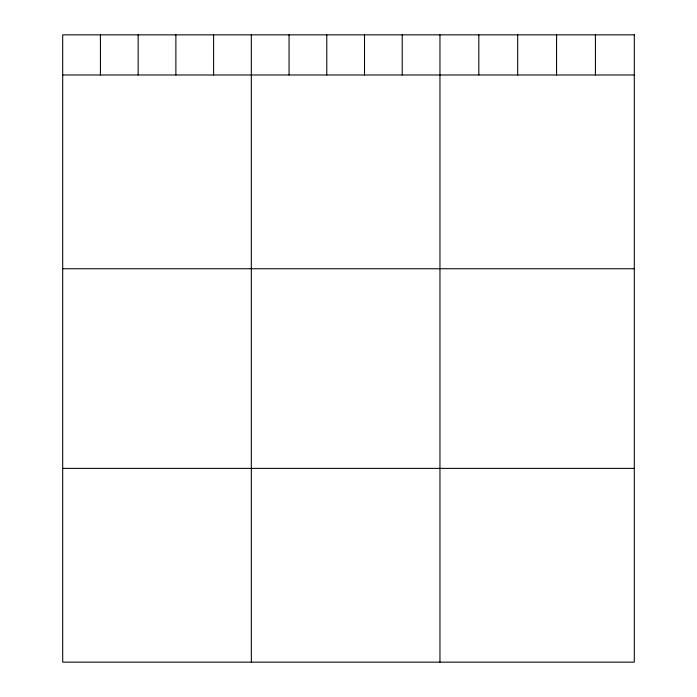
<?xml version="1.0" encoding="UTF-8"?>
<svg xmlns="http://www.w3.org/2000/svg" width="697" height="697" viewBox="0 0 697 697"><rect width="100%" height="100%" fill="white"/><g stroke="black" fill="none" stroke-linecap="round" stroke-linejoin="round"><path stroke-width="1.05" d="M62.695 74.98L634.305 74.98M62.695 268.746L634.305 268.746M62.695 468.384L634.305 468.384M595.43 34.85L595.43 74.98M556.563 34.85L556.563 74.98M517.697 34.85L517.697 74.98M478.822 34.85L478.822 74.98M439.955 34.85L439.955 662.15M402.23 34.85L402.23 74.98M364.505 34.85L364.505 74.98M326.78 34.85L326.78 74.98M289.055 34.85L289.055 74.98M251.329 34.85L251.329 662.15M213.604 34.85L213.604 74.98M175.879 34.85L175.879 74.98M138.154 34.85L138.154 74.98M100.42 34.85L100.42 74.98M634.305 34.85L62.695 34.85L62.695 662.15L634.305 662.15L634.305 34.85"/></g></svg>
